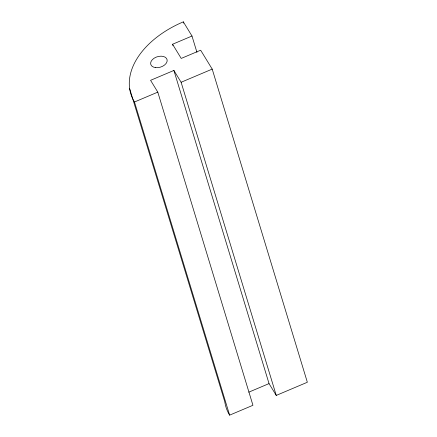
<?xml version="1.0" encoding="UTF-8"?>
<svg xmlns="http://www.w3.org/2000/svg" width="437" height="437" viewBox="0 0 437 437"><rect width="100%" height="100%" fill="white"/><g stroke="black" fill="none" stroke-linecap="round" stroke-linejoin="round"><path stroke-width="0.66" d="M172.954 45.557L172.56 44.252L191.99 36.025L196.945 52.336M172.56 44.252L181.224 58.427L200.654 50.206L212.207 69.112L307.348 382.26L276.255 395.414L181.115 82.265L173.893 70.45L150.574 80.321L157.795 92.131L252.941 405.285L229.622 415.15A85.073 54.341 -16.9 0 1 224.793 401.8L129.652 88.651M229.622 415.15L134.476 102.001L157.795 92.131M181.115 82.265L212.207 69.112M248.784 392.169L269.039 383.599L276.255 395.414M134.476 102.001A85.073 54.341 -16.9 0 1 183.327 21.85L191.99 36.025M183.327 21.85L183.72 23.156M173.893 70.45L269.039 383.599M155.446 67.593A8.505 5.435 -16.9 0 0 167.158 59.973A8.505 5.435 -16.9 0 0 154.103 58.214A8.505 5.435 -16.9 0 0 155.446 67.593"/></g></svg>
